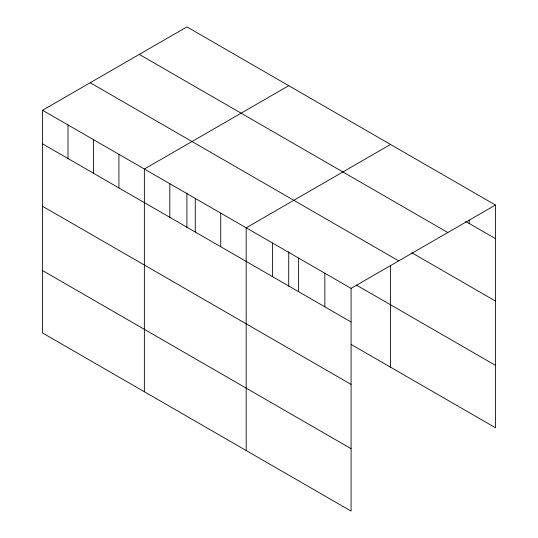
<?xml version="1.0" encoding="UTF-8"?>
<svg xmlns="http://www.w3.org/2000/svg" width="538" height="538" viewBox="0 0 538 538"><rect width="100%" height="100%" fill="white"/><g stroke="black" fill="none" stroke-linecap="round" stroke-linejoin="round"><path stroke-width="0.81" d="M42.556 110.25L351.079 288.375L351.079 511.1L42.556 332.975L42.556 110.25L186.921 26.9L495.444 205.025L495.444 427.75L351.274 344.515M288.731 85.683L144.366 169.033L144.366 391.758M390.548 144.46L246.182 227.809L246.182 450.535M351.079 288.375L495.444 205.025M465.679 221.454L495.444 238.637M139.281 54.405L447.804 232.53M411.812 252.759L495.444 301.045M90.196 82.744L398.719 260.869M356.364 285.046L495.444 365.342M42.556 143.861L351.079 321.986M42.556 206.269L351.079 384.394M42.556 270.567L351.079 448.692M469.223 220.136L469.223 223.499M390.548 265.214L390.548 367.192M324.851 273.23L324.851 306.848M298.63 258.092L298.63 291.71M288.731 251.75L288.731 286.236M272.403 242.954L272.403 276.566M220.728 213.115L220.728 246.734M195.274 198.421L195.274 232.033M186.921 192.967L186.921 227.453M169.82 183.727L169.82 217.339M118.911 154.332L118.911 187.95M93.464 139.638L93.464 173.256M68.01 124.944L68.01 158.562"/></g></svg>
